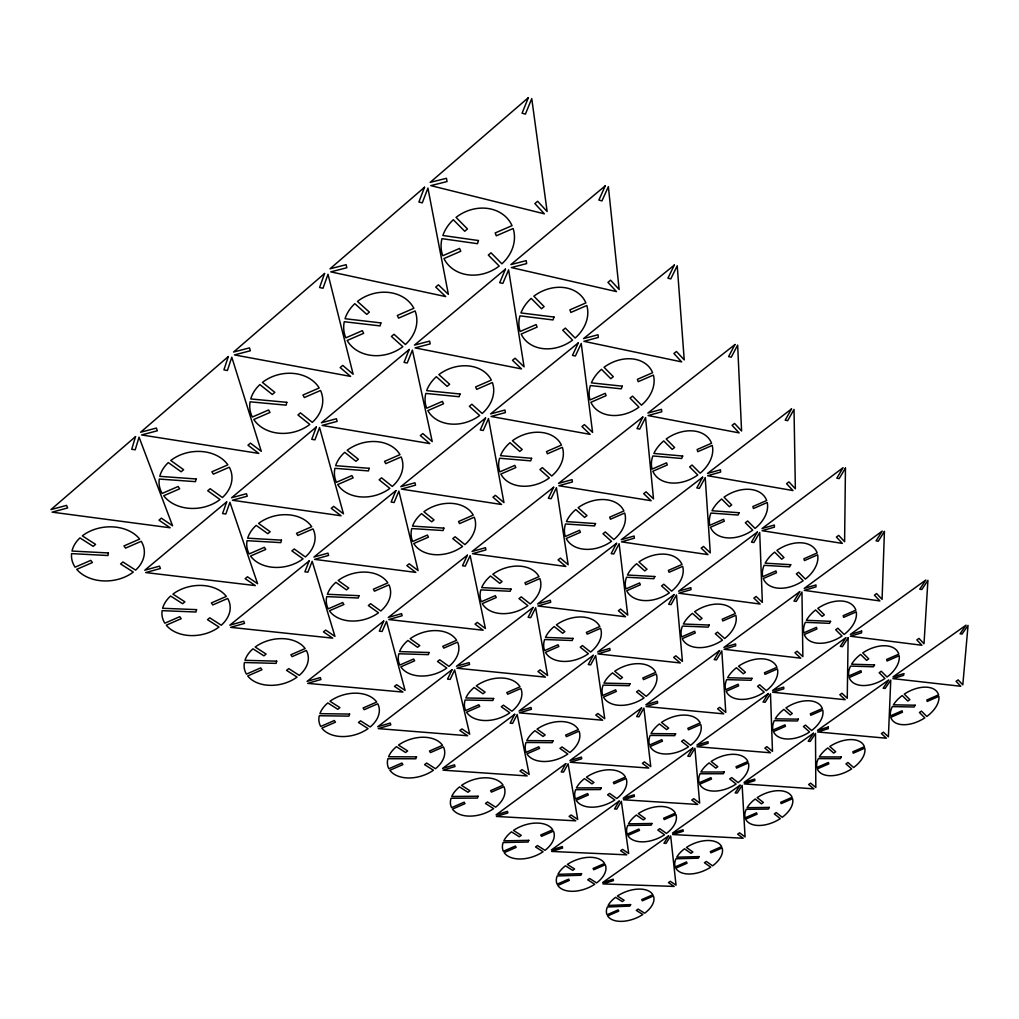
<?xml version="1.0" encoding="UTF-8"?>
<svg xmlns="http://www.w3.org/2000/svg" width="1019" height="1019" viewBox="0 0 1019 1019"><rect width="100%" height="100%" fill="white"/><g stroke="black" fill="none" stroke-linecap="round" stroke-linejoin="round"><path stroke-width="1.5" d="M828.269 727.044L828.269 728.661L817.582 731.96L886.377 738.215L881.422 733.578L883.435 732.177L888.39 736.813L890.759 680.144L885.116 688.462L883.116 688.245L888.746 679.915L817.569 730.33L828.269 727.044M845.452 468.116L844.598 541.713L838.701 535.37L836.408 537.064L842.318 543.394L762.072 530.695L774.402 527.141L774.351 525.027L761.995 528.581L843.095 467.683L836.803 478.178L839.159 478.612L845.452 468.116M848.126 637.83L847.248 698.257L841.911 693.251L839.834 694.729L845.184 699.722L772.631 692.232L783.789 688.857L783.738 687.112L772.58 690.5L845.999 637.576L840.306 646.39L842.42 646.645L848.126 637.83M861.603 631.054L861.564 632.875L850.33 636.238L921.889 645.256L916.833 639.919L918.972 638.404L924.004 643.741L927.927 580.333L921.826 589.504L919.737 589.199L925.825 580.015L850.356 634.429L861.603 631.054M884.428 531.459L882.085 599.35L876.62 593.58L874.429 595.172L879.894 600.943L804.246 590.358L815.99 586.906L815.977 584.944L804.22 588.409L882.225 531.103L876.047 540.86L878.263 541.216L884.428 531.459M903.751 673.635L903.662 675.342L892.899 678.629L960.764 686.271L956.077 681.329L958.14 679.89L962.815 684.832L968.05 625.424L962.038 634.06L960.051 633.805L966.063 625.156L892.975 676.922L903.751 673.635M108.409 552.96L107.95 555.521L71.572 553.623A36.544 26.953 -6 0 0 75.088 567.188L90.78 560.361L92.411 562.539L76.731 569.354A36.544 26.953 -6 0 0 133.285 572.079L120.599 563.953L122.942 561.991L135.616 570.13A36.544 26.953 -6 0 0 141.221 541.306L125.541 548.133L123.974 545.929L139.667 539.102A36.544 26.953 -6 0 0 82.335 535.867L95.569 544.375L93.2 546.375L79.953 537.892A36.544 26.953 -6 0 0 71.992 551.05L108.409 552.96M196.056 478.968L195.482 481.656L159.244 479.057A36.633 28.315 -8.5 0 0 162.161 493.425L178.134 486.483L179.65 488.814L163.715 495.743A36.633 28.315 -8.5 0 0 220.028 499.539L207.736 490.763L210.156 488.725L222.435 497.527A36.633 28.315 -8.5 0 0 229.313 467.224L213.366 474.153L211.888 471.797L227.861 464.855A36.633 28.315 -8.5 0 0 170.772 460.499L183.611 469.695L181.165 471.772L168.313 462.588A36.633 28.315 -8.5 0 0 159.779 476.344L196.056 478.968M196.552 609.629L196.005 611.999L162.11 610.674A34.391 24.749 -10 0 0 164.823 623.195L179.777 616.686L181.191 618.686L166.263 625.182A34.391 24.749 -10 0 0 219.009 627.042L207.481 619.667L209.748 617.807L221.263 625.22A34.391 24.749 -10 0 0 227.683 598.459L212.754 604.955L211.379 602.93L226.32 596.421A34.391 24.749 -10 0 0 172.912 594.115L184.91 601.834L182.618 603.719L170.619 596.013A34.391 24.749 -10 0 0 162.62 608.279L196.552 609.629M286.823 402.327L286.135 405.154L250.088 401.817A36.824 29.717 -12.5 0 0 252.355 417.026L268.608 409.969L270.022 412.44L253.795 419.497A36.824 29.717 -12.5 0 0 309.814 424.452L297.943 414.975L300.452 412.873L312.311 422.363A36.824 29.717 -12.5 0 0 320.539 390.481L304.324 397.537L302.961 395.028L319.202 387.972A36.824 29.717 -12.5 0 0 262.418 382.405L274.824 392.34L272.29 394.48L259.87 384.571A36.824 29.717 -12.5 0 0 250.738 398.951L286.823 402.327M281.435 540.146L280.798 542.63L247.057 540.694A34.557 25.883 -12.8 0 0 249.196 553.916L264.392 547.305L265.73 549.445L250.547 556.043A34.557 25.883 -12.8 0 0 303.038 558.858L291.88 550.897L294.224 548.986L305.369 556.96A34.557 25.883 -12.8 0 0 312.973 528.886L297.803 535.484L296.516 533.332L311.712 526.721A34.557 25.883 -12.8 0 0 258.571 523.422L270.175 531.752L267.819 533.689L256.189 525.384A34.557 25.883 -12.8 0 0 247.668 538.185L281.435 540.146M276.709 661.165L276.111 663.369L244.407 662.528A32.57 22.749 -13.2 0 0 246.432 674.119L260.698 667.904L261.959 669.75L247.706 675.954A32.57 22.749 -13.2 0 0 297.064 677.1L286.556 670.362L288.759 668.617L299.255 675.368A32.57 22.749 -13.2 0 0 306.324 650.428L292.084 656.631L290.874 654.771L305.14 648.555A32.57 22.749 -13.2 0 0 255.183 647.027L266.112 654.058L263.896 655.828L252.954 648.823A32.57 22.749 -13.2 0 0 244.98 660.299L276.709 661.165M380.889 322.908L380.074 325.889L344.256 321.737A37.168 31.067 -18.6 0 0 345.823 337.849L362.356 330.666L363.656 333.315L347.148 340.486A37.168 31.067 -18.6 0 0 402.823 346.677L391.411 336.461L394.009 334.283L405.409 344.511A37.168 31.067 -18.6 0 0 415.09 310.961L398.582 318.132L397.334 315.47L413.867 308.286A37.168 31.067 -18.6 0 0 357.452 301.42L369.375 312.132L366.751 314.361L354.816 303.675A37.168 31.067 -18.6 0 0 345.033 318.718L380.889 322.908M369.209 468.307L368.445 470.918L334.907 468.32A34.824 27.016 -16.8 0 0 336.448 482.293L351.899 475.58L353.122 477.847L337.697 484.56A34.824 27.016 -16.8 0 0 389.869 488.394L379.132 479.809L381.552 477.835L392.29 486.432A34.824 27.016 -16.8 0 0 401.155 456.945L385.742 463.658L384.558 461.365L399.996 454.652A34.824 27.016 -16.8 0 0 347.173 450.296L358.37 459.263L355.924 461.276L344.715 452.321A34.824 27.016 -16.8 0 0 335.633 465.67L369.209 468.307M358.968 595.695L358.268 598.013L326.73 596.612A32.786 23.692 -16 0 0 328.233 608.852L342.728 602.535L343.887 604.496L329.417 610.801A32.786 23.692 -16 0 0 378.508 612.788L368.356 605.541L370.623 603.732L380.775 611.005A32.786 23.692 -16 0 0 388.952 584.881L374.482 591.173L373.362 589.199L387.844 582.893A32.786 23.692 -16 0 0 338.181 580.486L348.74 588.052L346.447 589.886L335.875 582.32A32.786 23.692 -16 0 0 327.405 594.281L358.968 595.695M135.54 436.603L131.718 449.277L135.209 449.812L139.055 437.151L172.555 525.779L161.371 518.161L158.977 520.174L170.173 527.778L52.084 512.149L67.662 507.933L66.553 505.386L50.95 509.602L135.54 436.603M478.446 240.535L477.491 243.681L441.94 238.663A37.818 32.264 -27.5 0 0 442.755 255.744L459.594 248.432L460.766 251.247L443.953 258.559A37.818 32.264 -27.5 0 0 499.208 266.061L488.318 255.068L491.005 252.801L501.896 263.819A37.818 32.264 -27.5 0 0 513.13 228.498L496.317 235.809L495.196 232.956L512.035 225.645A37.818 32.264 -27.5 0 0 456.053 217.391L467.454 228.944L464.728 231.262L453.315 219.735A37.818 32.264 -27.5 0 0 442.857 235.491L478.446 240.535M349.581 714.077L348.944 716.128L319.278 715.733A30.876 20.8 -15.7 0 0 320.73 726.445L334.334 720.509L335.442 722.204L321.851 728.126A30.876 20.8 -15.7 0 0 368.063 728.598L358.471 722.484L360.599 720.841L370.19 726.967A30.876 20.8 -15.7 0 0 377.743 703.772L364.165 709.695L363.095 707.988L376.699 702.053A30.876 20.8 -15.7 0 0 329.978 701.263L339.926 707.619L337.786 709.288L327.812 702.932A30.876 20.8 -15.7 0 0 319.902 713.657L349.581 714.077M460.002 393.984L459.136 396.735L425.815 393.423A35.27 28.086 -22.1 0 0 426.706 408.199L442.412 401.371L443.532 403.779L427.84 410.606A35.27 28.086 -22.1 0 0 479.669 415.523L469.364 406.288L471.873 404.25L482.165 413.497A35.27 28.086 -22.1 0 0 492.381 382.533L476.701 389.36L475.631 386.927L491.336 380.087A35.27 28.086 -22.1 0 0 438.883 374.597L449.634 384.252L447.099 386.341L436.336 376.699A35.27 28.086 -22.1 0 0 426.668 390.646L460.002 393.984M228.307 356.561L223.925 369.884L227.39 370.508L231.797 357.198L261.272 451.353L250.457 443.125L247.974 445.214L258.801 453.417L141.603 434.947L157.359 430.77L156.366 428.056L140.597 432.247L228.307 356.561M443.889 528.109L443.087 530.542L411.752 528.555A33.105 24.622 -19.7 0 0 412.67 541.471L427.394 535.051L428.464 537.14L413.765 543.535A33.105 24.622 -19.7 0 0 462.55 546.439L452.78 538.631L455.124 536.771L464.881 544.592A33.105 24.622 -19.7 0 0 474.255 517.206L459.544 523.613L458.525 521.511L473.236 515.104A33.105 24.622 -19.7 0 0 423.891 511.755L434.056 519.894L431.687 521.792L421.509 513.652A33.105 24.622 -19.7 0 0 412.517 526.11L443.889 528.109M429.075 652.504L428.337 654.644L398.849 653.765A31.13 21.59 -18.4 0 0 399.805 665.038L413.612 659.026L414.631 660.821L400.836 666.834A31.13 21.59 -18.4 0 0 446.781 668.056L437.52 661.471L439.711 659.777L448.971 666.375A31.13 21.59 -18.4 0 0 457.569 642.123L443.774 648.122L442.794 646.313L456.601 640.301A31.13 21.59 -18.4 0 0 410.147 638.722L419.764 645.562L417.548 647.282L407.931 640.454A31.13 21.59 -18.4 0 0 399.563 651.6L429.075 652.504M554.005 317.049L552.999 319.941L519.945 315.865A35.945 29.029 -28.8 0 0 520.136 331.493L536.121 324.551L537.115 327.112L521.155 334.054A35.945 29.029 -28.8 0 0 572.576 340.129L562.743 330.207L565.341 328.093L575.149 338.041A35.945 29.029 -28.8 0 0 586.817 305.509L570.857 312.451L569.914 309.852L585.887 302.91A35.945 29.029 -28.8 0 0 533.854 296.198L544.121 306.592L541.497 308.757L531.217 298.376A35.945 29.029 -28.8 0 0 520.926 312.948L554.005 317.049M226.677 501.857L222.588 513.576L225.823 514.022L229.925 502.316L257.603 583.709L247.464 576.792L245.146 578.69L255.298 585.581L145.704 572.563L160.403 568.487L159.486 566.144L144.762 570.232L226.677 501.857M416.516 756.862L415.841 758.786L387.908 758.722A29.475 19.195 -17.7 0 0 388.876 768.721L401.919 763.04L402.887 764.607L389.869 770.288A29.475 19.195 -17.7 0 0 433.419 770.249L424.592 764.632L426.655 763.065L435.47 768.708A29.475 19.195 -17.7 0 0 443.443 746.927L430.426 752.608L429.483 751.028L442.513 745.348A29.475 19.195 -17.7 0 0 398.518 745.08L407.664 750.927L405.575 752.506L396.429 746.672A29.475 19.195 -17.7 0 0 388.57 756.773L416.516 756.862M324.577 273.5L319.584 287.524L323.01 288.25L328.016 274.238L353.147 374.266L342.741 365.401L340.168 367.553L350.6 376.406L234.446 354.918L250.356 350.753L249.489 347.874L233.555 352.039L324.577 273.5M531.6 458.308L530.695 460.855L499.577 458.244A33.589 25.488 -24.2 0 0 499.896 471.861L514.862 465.352L515.818 467.568L500.877 474.064A33.589 25.488 -24.2 0 0 549.317 477.924L539.955 469.53L542.375 467.619L551.725 476.013A33.589 25.488 -24.2 0 0 562.348 447.316L547.407 453.812L546.49 451.583L561.444 445.074A33.589 25.488 -24.2 0 0 512.455 440.73L522.199 449.481L519.754 451.43L509.997 442.692A33.589 25.488 -24.2 0 0 500.469 455.671L531.6 458.308M511.016 589.02L510.175 591.275L480.879 589.874A31.487 22.354 -21.6 0 0 481.312 601.745L495.323 595.644L496.253 597.554L482.254 603.643A31.487 22.354 -21.6 0 0 527.893 605.668L518.989 598.599L521.257 596.854L530.147 603.936A31.487 22.354 -21.6 0 0 539.841 578.563L525.842 584.664L524.951 582.741L538.962 576.639A31.487 22.354 -21.6 0 0 492.827 574.219L502.074 581.582L499.794 583.365L490.534 576.015A31.487 22.354 -21.6 0 0 481.694 587.606L511.016 589.02M316.336 426.999L311.738 439.304L314.935 439.839L319.558 427.547L343.467 513.831L333.672 506.379L331.277 508.341L341.085 515.767L232.396 500.253L247.248 496.189L246.432 493.718L231.555 497.781L316.336 426.999M424.528 187.254L418.898 202.017L422.286 202.845L427.929 188.095L448.373 294.376L438.399 284.823L435.737 287.065L445.723 296.593L330.767 271.869L346.855 267.742L346.116 264.685L330.003 268.812L424.528 187.254M493.642 698.486L492.878 700.499L465.123 700.002A29.755 19.858 -20.1 0 0 465.619 710.523L478.841 704.753L479.732 706.422L466.524 712.179A29.755 19.858 -20.1 0 0 509.806 712.816L501.297 706.778L503.424 705.173L511.92 711.224A29.755 19.858 -20.1 0 0 520.862 688.487L507.666 694.245L506.8 692.563L520.021 686.806A29.755 19.858 -20.1 0 0 476.293 685.838L485.12 692.13L482.968 693.761L474.141 687.481A29.755 19.858 -20.1 0 0 465.861 697.977L493.642 698.486M622.252 386.163L621.221 388.838L590.37 385.564A34.251 26.265 -29.4 0 0 590.039 399.932L605.248 393.321L606.101 395.665L590.918 402.276A34.251 26.265 -29.4 0 0 638.951 407.141L630.035 398.149L632.544 396.162L641.435 405.18A34.251 26.265 -29.4 0 0 653.396 375.094L638.212 381.692L637.397 379.323L652.606 372.712A34.251 26.265 -29.4 0 0 604.038 367.286L613.323 376.699L610.789 378.711L601.49 369.324A34.251 26.265 -29.4 0 0 591.377 382.864L622.252 386.163M309.165 560.909L304.872 571.812L307.891 572.181L312.183 561.303L334.958 636.391L325.711 630.086L323.469 631.869L332.716 638.149L230.6 627.347L244.522 623.399L243.758 621.233L229.81 625.195L309.165 560.909M478.14 796.234L477.427 798.055L451.048 798.272A28.226 17.756 -19.2 0 0 451.608 807.647L464.116 802.182L464.982 803.647L452.487 809.099A28.226 17.756 -19.2 0 0 493.629 808.64L485.49 803.443L487.49 801.966L495.629 807.175A28.226 17.756 -19.2 0 0 503.921 786.668L491.425 792.12L490.585 790.642L503.093 785.178A28.226 17.756 -19.2 0 0 461.556 785.382L469.976 790.769L467.95 792.272L459.518 786.897A28.226 17.756 -19.2 0 0 451.748 796.45L478.14 796.234M595.516 523.562L594.574 525.919L565.507 523.97A31.958 23.068 -25.3 0 0 565.367 536.478L579.594 530.275L580.422 532.3L566.22 538.491A31.958 23.068 -25.3 0 0 611.515 541.356L602.993 533.765L605.324 531.969L613.833 539.561A31.958 23.068 -25.3 0 0 624.685 513.028L610.47 519.219L609.68 517.181L623.908 510.978A31.958 23.068 -25.3 0 0 578.13 507.691L586.982 515.589L584.626 517.423L575.773 509.538A31.958 23.068 -25.3 0 0 566.424 521.588L595.516 523.562M409.205 349.479L404.046 362.395L407.218 363.006L412.402 350.103L432.234 441.584L422.821 433.572L420.35 435.584L429.776 443.583L322.119 425.407L337.123 421.369L336.423 418.745L321.393 422.783L409.205 349.479M528.39 97.633L522.059 113.185L525.409 114.115L531.752 98.588L547.127 211.532L537.612 201.252L534.86 203.571L544.375 213.837L430.795 185.624L447.035 181.548L446.449 178.287L430.171 182.376L528.39 97.633M573.047 638.404L572.181 640.505L544.617 639.537A30.124 20.495 -23 0 0 544.617 650.593L558.03 644.747L558.845 646.505L545.445 652.351A30.124 20.495 -23 0 0 588.422 653.701L580.257 647.218L582.448 645.575L590.6 652.071A30.124 20.495 -23 0 0 600.573 628.328L587.173 634.162L586.396 632.391L599.809 626.545A30.124 20.495 -23 0 0 556.399 624.838L564.87 631.576L562.666 633.258L554.183 626.532A30.124 20.495 -23 0 0 545.458 637.41L573.047 638.404M395.882 490.648L391.118 502.061L394.098 502.507L398.875 491.107L418.096 570.564L409.192 563.787L406.874 565.621L415.79 572.385L314.578 559.367L328.627 555.419L327.952 553.139L313.89 557.087L395.882 490.648M553.011 740.775L552.222 742.673L526.021 742.482A28.519 18.317 -21.5 0 0 526.122 752.328L538.809 746.787L539.599 748.341L526.925 753.869A28.519 18.317 -21.5 0 0 567.812 754.022L559.966 748.443L562.029 746.927L569.863 752.506A28.519 18.317 -21.5 0 0 579.072 731.132L566.398 736.661L565.634 735.094L578.321 729.566A28.519 18.317 -21.5 0 0 537.051 729.133L545.165 734.916L543.089 736.457L534.962 730.687A28.519 18.317 -21.5 0 0 526.785 740.584L553.011 740.775M505.449 269.143L499.692 282.709L502.838 283.409L508.608 269.857L524.084 366.84L515.079 358.217L512.506 360.306L521.524 368.916L415.051 347.887L430.196 343.887L429.623 341.098L414.453 345.11L505.449 269.143M682.705 456.028L681.66 458.486L652.835 455.952A32.595 23.704 -29.5 0 0 652.096 469.122L666.553 462.83L667.279 464.97L652.848 471.262A32.595 23.704 -29.5 0 0 697.76 475.02L689.659 466.893L692.054 465.033L700.142 473.185A32.595 23.704 -29.5 0 0 712.23 445.405L697.798 451.684L697.111 449.532L711.555 443.24A32.595 23.704 -29.5 0 0 666.184 439.011L674.603 447.481L672.183 449.366L663.751 440.909A32.595 23.704 -29.5 0 0 653.867 453.455L682.705 456.028M528.797 840.344L528.071 842.038L503.144 842.547A27.016 16.342 -20.3 0 0 503.373 851.285L515.372 846.05L516.149 847.4L504.163 852.636A27.016 16.342 -20.3 0 0 543.076 851.731L535.535 846.98L537.472 845.579L545.012 850.33A27.016 16.342 -20.3 0 0 553.457 831.122L541.484 836.344L540.732 834.981L552.731 829.746A27.016 16.342 -20.3 0 0 513.461 830.421L521.257 835.338L519.295 836.765L511.487 831.848A27.016 16.342 -20.3 0 0 503.845 840.841L528.797 840.344M654.822 576.512L653.867 578.703L626.519 577.251A30.595 21.106 -26.2 0 0 625.984 588.88L639.601 582.944L640.327 584.804L626.723 590.727A30.595 21.106 -26.2 0 0 669.368 592.854L661.56 585.9L663.815 584.205L671.61 591.16A30.595 21.106 -26.2 0 0 682.666 566.36L669.063 572.283L668.375 570.398L681.991 564.475A30.595 21.106 -26.2 0 0 638.938 561.978L647.027 569.213L644.747 570.933L636.646 563.724A30.595 21.106 -26.2 0 0 627.449 575.034L654.822 576.512M383.717 621.042L379.31 631.143L382.112 631.462L386.532 621.361L405.091 690.423L396.658 684.717L394.493 686.386L402.938 692.092L307.725 683.367L320.909 679.533L320.272 677.559L307.076 681.38L383.717 621.042M485.553 418.007L480.267 429.967L483.223 430.489L488.509 418.542L503.934 502.609L495.387 495.323L492.992 497.221L501.552 504.494L401.346 489.107L415.535 485.184L414.975 482.777L400.773 486.7L485.553 418.007M630.009 683.736L629.131 685.711L603.108 685.112A28.889 18.864 -24 0 0 602.751 695.442L615.616 689.838L616.329 691.468L603.477 697.072A28.889 18.864 -24 0 0 644.072 697.875L636.544 691.901L638.671 690.334L646.186 696.321A28.889 18.864 -24 0 0 656.351 674.03L643.498 679.622L642.823 677.979L655.676 672.362A28.889 18.864 -24 0 0 614.712 671.266L622.494 677.457L620.354 679.049L612.559 672.871A28.889 18.864 -24 0 0 603.974 683.125L630.009 683.736M605.261 185.827L598.866 200.081L601.962 200.883L608.368 186.643L619.144 289.472L610.585 280.2L607.935 282.378L616.508 291.612L511.347 267.564L526.645 263.59L526.199 260.622L510.888 264.609L605.261 185.827M601.21 787.789L600.408 789.559L575.646 789.712A27.309 16.826 -22.3 0 0 575.468 798.871L587.619 793.559L588.32 794.998L576.181 800.284A27.309 16.826 -22.3 0 0 614.839 799.94L607.579 794.845L609.579 793.406L616.826 798.501A27.309 16.826 -22.3 0 0 626.137 778.503L613.998 783.789L613.323 782.35L625.475 777.051A27.309 16.826 -22.3 0 0 586.46 777.153L593.962 782.426L591.963 783.891L584.447 778.631A27.309 16.826 -22.3 0 0 576.436 787.929L601.21 787.789M467.352 555.202L462.499 565.762L465.263 566.131L470.141 555.584L485.388 628.519L477.274 622.38L475.032 624.112L483.159 630.239L388.838 619.552L402.123 615.731L401.588 613.642L388.277 617.463L467.352 555.202M739.081 512.735L738.036 515.041L710.931 513.054A31.207 21.641 -29.7 0 0 709.835 525.282L723.643 519.257L724.28 521.231L710.472 527.243A31.207 21.641 -29.7 0 0 752.735 530.16L745.322 522.734L747.653 520.976L755.054 528.428A31.207 21.641 -29.7 0 0 767.243 502.52L753.449 508.519L752.863 506.532L766.67 500.52A31.207 21.641 -29.7 0 0 724.012 497.183L731.693 504.927L729.349 506.71L721.656 498.979A31.207 21.641 -29.7 0 0 711.963 510.736L739.081 512.735M578.321 342.855L572.487 355.389L575.391 355.988L581.238 343.467L592.587 432.413L584.422 424.605L581.951 426.566L590.128 434.361L491.069 416.478L505.386 412.58L504.94 410.02L490.61 413.918L578.321 342.855M581.582 873.652L580.83 875.257L557.164 875.958A25.997 15.183 -21.3 0 0 557.1 884.186L568.653 879.142L569.341 880.416L557.801 885.46A25.997 15.183 -21.3 0 0 594.765 884.25L587.746 879.843L589.632 878.505L596.637 882.925A25.997 15.183 -21.3 0 0 605.286 864.723L593.746 869.767L593.083 868.481L604.636 863.437A25.997 15.183 -21.3 0 0 567.354 864.443L574.589 869.003L572.678 870.366L565.443 865.806A25.997 15.183 -21.3 0 0 557.902 874.34L581.582 873.652M709.211 625.067L708.243 627.131L682.437 626.086A29.36 19.374 -26.8 0 0 681.584 636.926L694.627 631.245L695.264 632.965L682.233 638.646A29.36 19.374 -26.8 0 0 722.484 640.136L715.313 633.742L717.491 632.137L724.662 638.531A29.36 19.374 -26.8 0 0 735.833 615.285L722.802 620.966L722.216 619.221L735.259 613.527A29.36 19.374 -26.8 0 0 694.627 611.718L702.066 618.355L699.862 619.985L692.423 613.362A29.36 19.374 -26.8 0 0 683.392 624.01L709.211 625.067M452.041 669.674L447.532 679.138L450.156 679.393L454.678 669.942L469.708 734.164L461.964 728.916L459.862 730.508L467.606 735.743L378.253 728.61L390.786 724.891L390.264 723.057L377.705 726.764L452.041 669.674M675.597 733.807L674.718 735.654L650.135 735.438A27.666 17.298 -24.5 0 0 649.511 745.029L661.828 739.654L662.452 741.17L650.147 746.532A27.666 17.298 -24.5 0 0 688.526 746.761L681.571 741.31L683.622 739.832L690.576 745.284A27.666 17.298 -24.5 0 0 700.766 724.458L688.462 729.821L687.863 728.292L700.18 722.917A27.666 17.298 -24.5 0 0 661.471 722.433L668.668 728.076L666.592 729.579L659.395 723.949A27.666 17.298 -24.5 0 0 651.001 733.578L675.597 733.807M553.686 487.235L548.349 498.278L551.088 498.711L556.438 487.681L568.156 564.704L560.374 558.119L558.068 559.902L565.863 566.475L472.523 553.712L485.923 549.903L485.477 547.7L472.064 551.496L553.686 487.235M674.336 265.067L667.916 278.212L670.795 278.888L677.227 265.768L684.22 359.885L676.463 351.491L673.916 353.517L681.673 361.898L583.887 341.327L598.331 337.455L598.013 334.754L583.543 338.626L674.336 265.067M651.982 823.479L651.166 825.148L627.666 825.53A26.277 15.603 -23.2 0 0 627.194 834.153L638.9 829.046L639.524 830.383L627.831 835.478A26.277 15.603 -23.2 0 0 664.541 834.778L657.803 830.052L659.739 828.676L666.477 833.415A26.277 15.603 -23.2 0 0 675.915 814.487L664.235 819.594L663.636 818.244L675.342 813.137A26.277 15.603 -23.2 0 0 638.327 813.621L645.269 818.512L643.32 819.9L636.353 815.022A26.277 15.603 -23.2 0 0 628.468 823.849L651.982 823.479M790.731 564.692L789.661 566.831L764.097 565.328A29.933 19.845 -29.8 0 0 762.709 576.703L775.943 570.933L776.478 572.767L763.269 578.525A29.933 19.845 -29.8 0 0 803.163 580.728L796.349 573.901L798.59 572.245L805.392 579.085A29.933 19.845 -29.8 0 0 817.633 554.833L804.424 560.59L803.927 558.743L817.149 552.973A29.933 19.845 -29.8 0 0 776.911 550.413L783.955 557.508L781.688 559.202L774.631 552.12A29.933 19.845 -29.8 0 0 765.142 563.163L790.731 564.692M630.621 904.592L629.857 906.12L607.349 906.999A25.042 14.139 -22.1 0 0 607.018 914.769L618.164 909.903L618.775 911.101L607.642 915.954A25.042 14.139 -22.1 0 0 642.823 914.502L636.289 910.387L638.123 909.101L644.645 913.228A25.042 14.139 -22.1 0 0 653.446 895.956L642.314 900.821L641.715 899.611L652.861 894.746A25.042 14.139 -22.1 0 0 617.399 896.019L624.125 900.274L622.278 901.573L615.54 897.331A25.042 14.139 -22.1 0 0 608.101 905.458L630.621 904.592M533.052 607.451L528.109 617.323L530.708 617.641L535.65 607.77L547.572 675.495L540.121 669.865L537.956 671.508L545.407 677.125L456.907 668.222L469.555 664.515L469.122 662.579L456.461 666.273L533.052 607.451M752.022 678.348L751.054 680.272L726.674 679.648A28.112 17.731 -27 0 0 725.592 689.71L738.074 684.271L738.622 685.863L726.152 691.302A28.112 17.731 -27 0 0 764.225 692.143L757.576 686.309L759.69 684.793L766.313 690.627A28.112 17.731 -27 0 0 777.446 668.923L764.989 674.361L764.467 672.757L776.949 667.318A28.112 17.731 -27 0 0 738.558 666.184L745.424 672.234L743.297 673.776L736.419 667.738A28.112 17.731 -27 0 0 727.617 677.724L752.022 678.348M642.849 417.051L637.002 428.604L639.715 429.101L645.562 417.561L653.51 498.902L646.084 491.846L643.702 493.68L651.141 500.724L558.896 485.745L572.411 481.962L572.079 479.631L558.539 483.414L642.849 417.051M724.229 771.994L723.337 773.739L700.002 773.778A26.634 16.011 -25.2 0 0 699.123 782.796L710.982 777.624L711.529 779.038L699.696 784.21A26.634 16.011 -25.2 0 0 736.126 784.031L729.68 778.975L731.667 777.561L738.113 782.63A26.634 16.011 -25.2 0 0 748.392 762.951L736.559 768.122L736.036 766.696L747.882 761.524A26.634 16.011 -25.2 0 0 711.16 761.46L717.809 766.683L715.809 768.122L709.135 762.9A26.634 16.011 -25.2 0 0 700.881 772.033L724.229 771.994M514.71 714.281L510.124 723.159L512.595 723.375L517.181 714.497L529.179 774.427L522.034 769.6L519.996 771.103L527.141 775.93L443.023 770.16L454.983 766.555L454.55 764.836L442.577 768.441L514.71 714.281M616.546 543.318L611.171 553.623L613.744 553.992L619.119 543.7L627.729 615.094L620.584 609.056L618.355 610.75L625.5 616.762L537.956 605.999L550.706 602.305L550.362 600.267L537.599 603.961L616.546 543.318M699.11 856.61L698.282 858.189L675.928 858.775A25.335 14.508 -23.8 0 0 675.228 866.902L686.5 861.972L687.061 863.233L675.788 868.15A25.335 14.508 -23.8 0 0 710.714 867.156L704.447 862.762L706.333 861.437L712.599 865.844A25.335 14.508 -23.8 0 0 722.14 847.91L710.88 852.827L710.358 851.566L721.63 846.636A25.335 14.508 -23.8 0 0 686.424 847.439L692.882 851.986L690.984 853.323L684.513 848.789A25.335 14.508 -23.8 0 0 676.743 857.183L699.11 856.61M734.979 344.511L728.598 356.599L731.273 357.185L737.654 345.11L741.577 430.999L734.546 423.433L732.088 425.331L739.132 432.884L648.097 415.561L661.739 411.803L661.522 409.332L647.867 413.09L734.979 344.511M830.574 621.348L829.517 623.348L805.354 622.316A28.634 18.138 -29.5 0 0 803.787 632.85L816.448 627.335L816.907 629.016L804.271 634.531A28.634 18.138 -29.5 0 0 841.987 636.009L835.695 629.793L837.86 628.226L844.14 634.455A28.634 18.138 -29.5 0 0 856.266 611.859L843.63 617.361L843.197 615.667L855.845 610.152A28.634 18.138 -29.5 0 0 817.824 608.356L824.333 614.814L822.142 616.406L815.62 609.961A28.634 18.138 -29.5 0 0 806.398 620.291L830.574 621.348M798.374 719.159L797.406 720.968L774.274 720.65A27.054 16.393 -27.3 0 0 772.962 730.088L784.961 724.853L785.445 726.343L773.459 731.578A27.054 16.393 -27.3 0 0 809.583 731.96L803.431 726.56L805.481 725.108L811.608 730.521A27.054 16.393 -27.3 0 0 822.792 710.052L810.793 715.287L810.347 713.784L822.346 708.536A27.054 16.393 -27.3 0 0 785.929 707.899L792.285 713.491L790.222 714.969L783.866 709.39A27.054 16.393 -27.3 0 0 775.23 718.828L798.374 719.159M593.224 655.319L588.256 664.579L590.689 664.834L595.682 655.586L604.738 718.688L597.873 713.504L595.771 715.058L602.649 720.229L519.359 712.867L531.409 709.275L531.065 707.453L519.002 711.058L593.224 655.319M702.664 477.172L696.818 487.935L699.352 488.368L705.212 477.618L710.281 552.884L703.492 546.426L701.187 548.158L707.988 554.616L621.501 541.866L634.353 538.198L634.111 536.032L621.246 539.713L702.664 477.172M769.32 807.417L768.428 809.061L746.239 809.328A25.679 14.865 -25.6 0 0 745.144 817.824L756.569 812.844L757.053 814.168L745.641 819.149A25.679 14.865 -25.6 0 0 780.299 818.626L774.313 813.926L776.236 812.576L782.235 817.289A25.679 14.865 -25.6 0 0 792.578 798.654L781.165 803.634L780.707 802.297L792.132 797.317A25.679 14.865 -25.6 0 0 757.193 797.622L763.384 802.475L761.435 803.851L755.245 798.998A25.679 14.865 -25.6 0 0 747.131 807.672L769.32 807.417M565.787 763.626L561.202 771.943L563.52 772.109L568.118 763.791L577.709 819.416L571.099 814.996L569.124 816.423L575.748 820.843L496.419 816.461L507.831 812.958L507.475 811.366L496.062 814.869L565.787 763.626M674.056 594.612L668.668 604.267L671.088 604.585L676.476 594.943L682.424 661.369L675.864 655.816L673.712 657.408L680.272 662.949L597.911 653.905L610.063 650.326L609.808 648.415L597.643 652.007L674.056 594.612M874.519 664.91L873.461 666.783L850.547 666.095A27.564 16.75 -29.5 0 0 848.776 675.979L860.94 670.668L861.335 672.234L849.184 677.533A27.564 16.75 -29.5 0 0 884.976 678.501L879.155 672.744L881.257 671.254L887.065 677.024A27.564 16.75 -29.5 0 0 899.166 655.726L887.027 661.025L886.645 659.446L898.809 654.147A27.564 16.75 -29.5 0 0 862.736 652.899L868.748 658.86L866.634 660.376L860.609 654.427A27.564 16.75 -29.5 0 0 851.578 664.197L874.519 664.91M791.521 408.925L785.178 420.172L787.674 420.669L794.018 409.434L795.355 488.789L788.923 481.872L786.553 483.668L792.986 490.559L707.657 475.733L720.611 472.064L720.484 469.784L707.504 473.453L791.521 408.925M841.325 756.964L840.357 758.684L818.359 758.62A26.086 15.196 -27.5 0 0 816.856 767.498L828.409 762.454L828.829 763.855L817.276 768.899A26.086 15.196 -27.5 0 0 851.642 768.886L845.936 763.868L847.923 762.492L853.616 767.511A26.086 15.196 -27.5 0 0 864.8 748.15L853.247 753.194L852.852 751.793L864.418 746.736A26.086 15.196 -27.5 0 0 829.797 746.519L835.682 751.704L833.682 753.105L827.785 747.933A26.086 15.196 -27.5 0 0 819.314 756.9L841.325 756.964M641.601 707.925L636.646 716.574L638.938 716.777L643.906 708.141L650.759 766.606L644.403 761.868L642.378 763.346L648.734 768.071L570.22 762.263L581.709 758.773L581.429 757.092L569.927 760.582L641.601 707.925M757.308 532.096L751.487 542.159L753.869 542.528L759.703 532.478L762.352 602.395L756.111 596.459L753.882 598.102L760.136 604.038L678.781 593.211L691.022 589.632L690.857 587.632L678.603 591.211L757.308 532.096M619.144 801.112L614.533 808.959L616.737 809.099L621.348 801.252L628.685 853.476L622.545 849.375L620.622 850.738L626.761 854.839L551.674 851.451L562.603 848.05L562.322 846.56L551.381 849.961L619.144 801.112M915.177 705.224L914.132 706.995L892.338 706.6A26.57 15.502 -29.5 0 0 890.402 715.886L902.108 710.778L902.452 712.243L890.759 717.351A26.57 15.502 -29.5 0 0 924.806 717.86L919.405 712.523L921.431 711.109L926.831 716.459A26.57 15.502 -29.5 0 0 938.881 696.346L927.175 701.454L926.87 699.964L938.575 694.856A26.57 15.502 -29.5 0 0 904.286 694.092L909.852 699.62L907.802 701.059L902.223 695.544A26.57 15.502 -29.5 0 0 893.383 704.804L915.177 705.224M719.541 650.644L714.204 659.637L716.472 659.892L721.821 650.899L725.77 712.37L719.707 707.301L717.618 708.816L723.694 713.86L646.059 706.549L657.624 703.072L657.433 701.301L645.855 704.791L719.541 650.644M692.742 748.048L687.787 756.213L689.965 756.391L694.92 748.226L699.658 803.061L693.773 798.679L691.799 800.081L697.697 804.462L623.386 799.775L634.391 796.387L634.187 794.82L623.169 798.208L692.742 748.048M799.711 591.721L793.979 601.095L796.221 601.401L801.966 592.039L802.857 656.631L797.087 651.23L794.947 652.771L800.717 658.172L724.038 649.281L735.693 645.804L735.591 643.944L723.923 647.422L799.711 591.721M668.591 835.847L663.968 843.286L666.057 843.388L670.68 835.949L676.03 885.129L670.324 881.308L668.464 882.62L674.17 886.428L602.93 883.919L613.413 880.607L613.196 879.206L602.7 882.505L668.591 835.847M768.339 693.557L763.014 702.04L765.167 702.257L770.491 693.786L772.491 751.347L766.874 746.66L764.849 748.099L770.479 752.774L697.021 746.723L708.09 743.335L707.963 741.679L696.881 745.08L768.339 693.557M740.087 785.203L735.145 792.922L737.208 793.062L742.15 785.356L745.067 836.917L739.59 832.841L737.68 834.179L743.157 838.242L672.667 834.548L683.214 831.249L683.074 829.772L672.502 833.071L740.087 785.203M813.455 733.247L808.169 741.259L810.207 741.437L815.493 733.425L815.824 787.496L810.602 783.14L808.64 784.515L813.863 788.859L744.188 783.917L754.812 780.618L754.735 779.064L744.099 782.363L813.455 733.247"/></g></svg>
